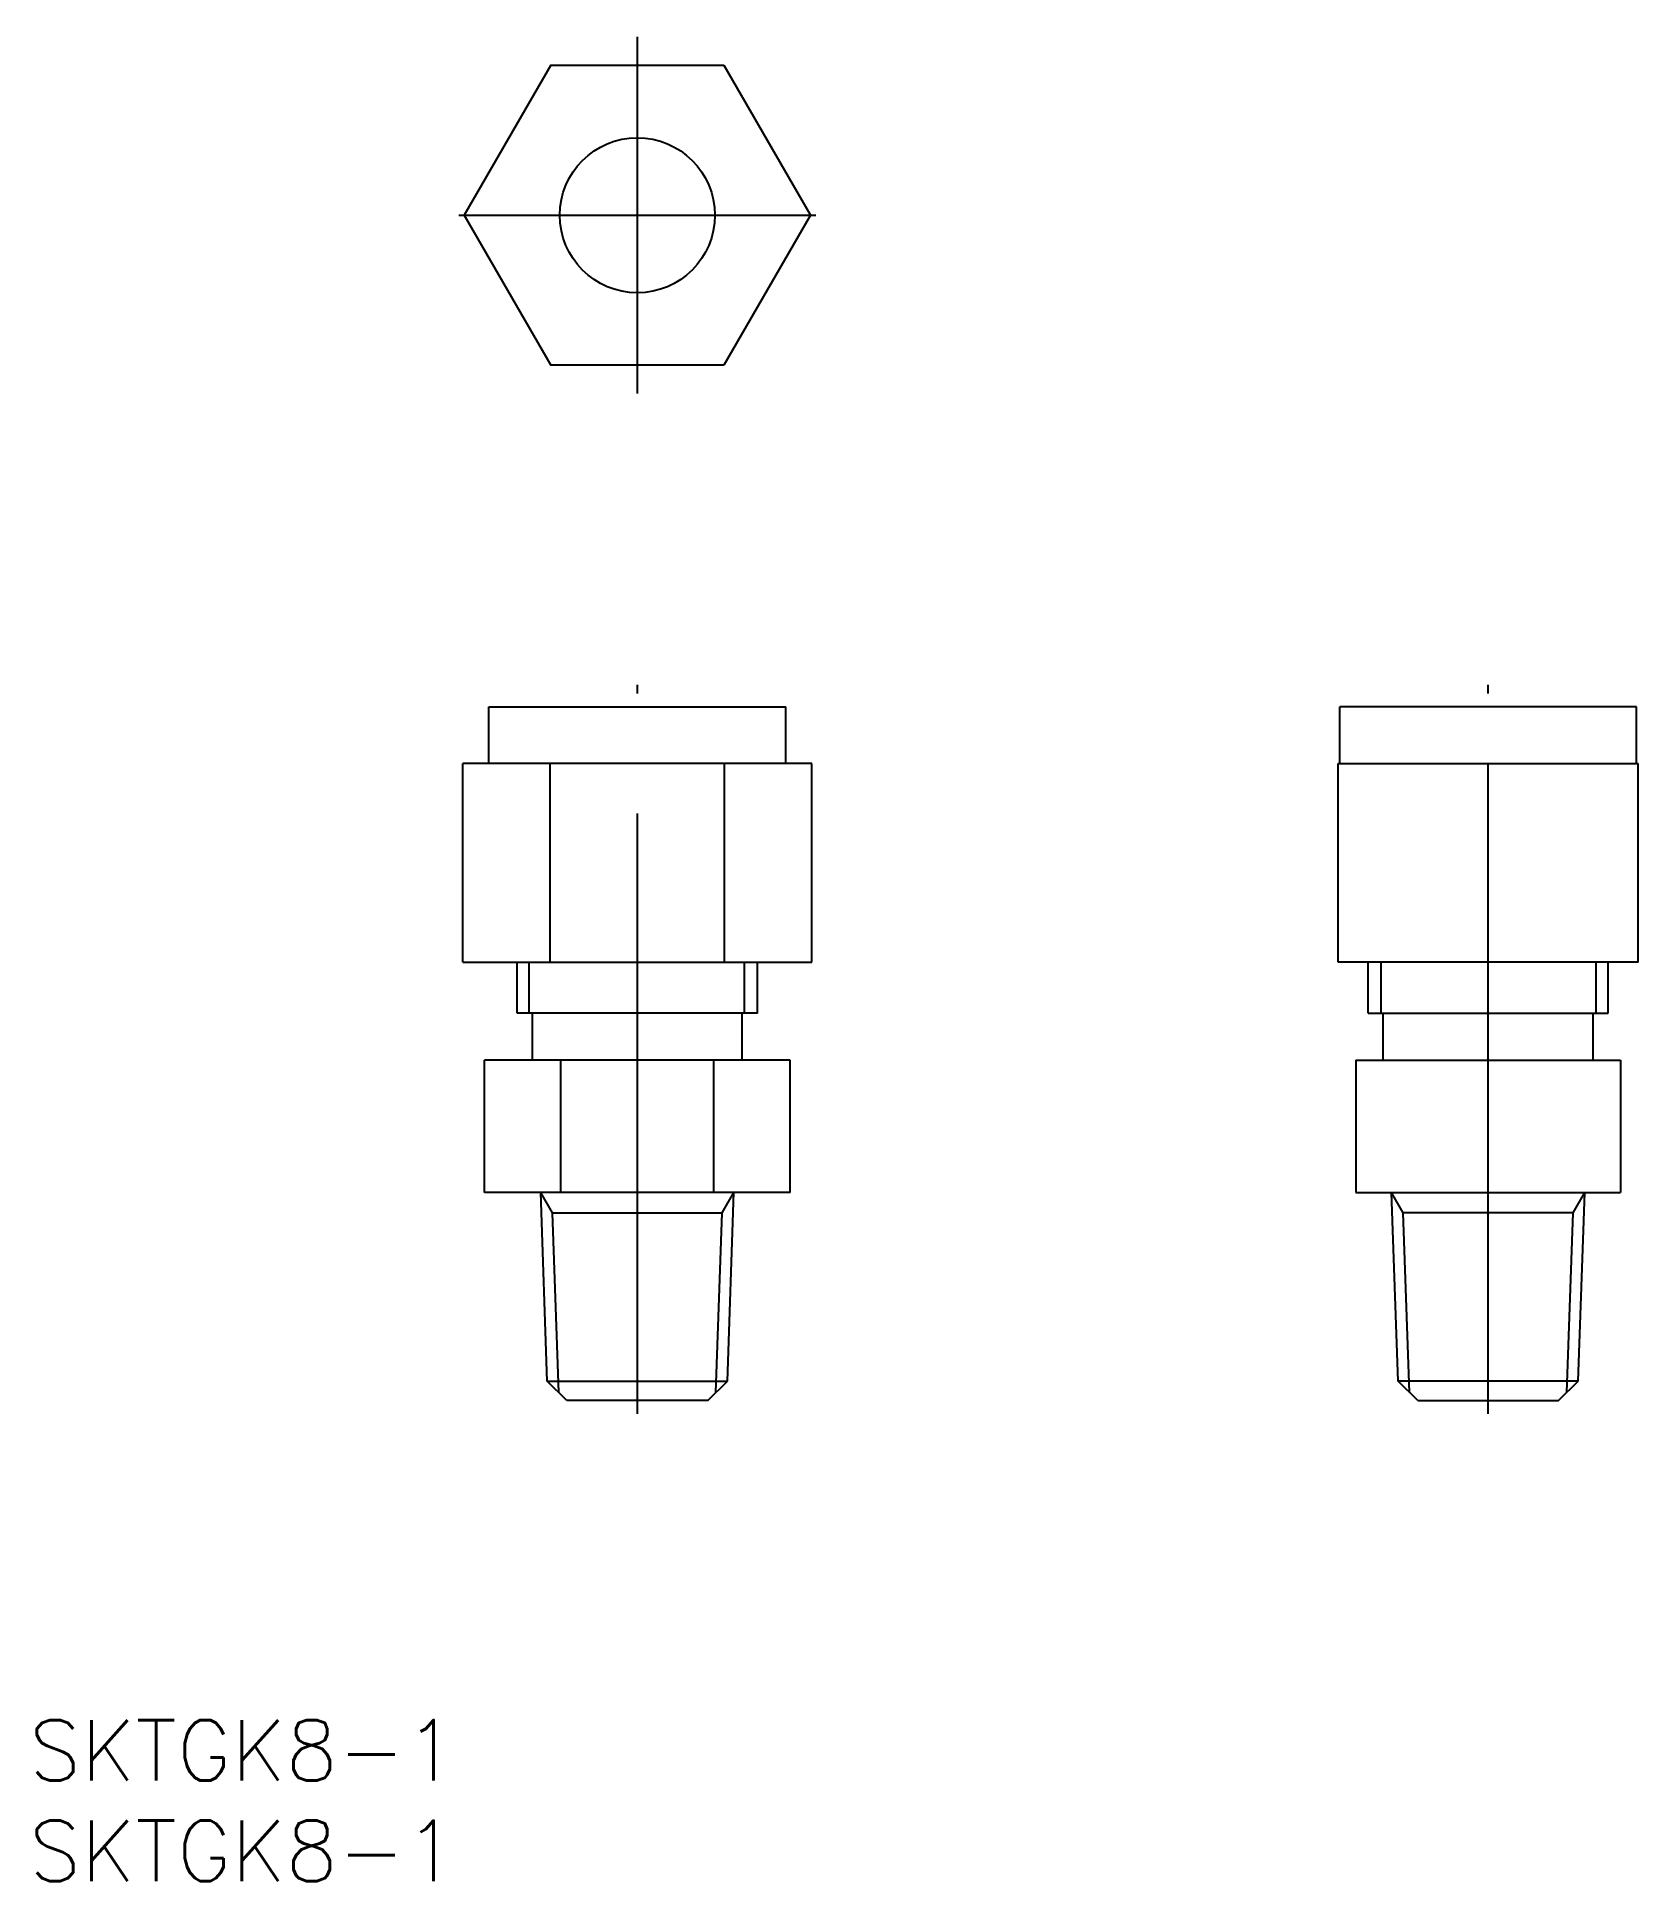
# Model space of a CAD drawing. Extents: x -31.8 to 52.9, y -29.4 to 68.2.
import ezdxf

# ---------------------------------------------------------------- set-up
doc = ezdxf.new("R2010")
doc.units = 0
doc.linetypes.add('CENTER', pattern=[50.8, 31.75, -6.35, 6.35, -6.35])
doc.layers.get('0').update_dxf_attribs({"linetype": 'CONTINUOUS'})
doc.layers.add('CENTER', color=1, linetype='CENTER')
doc.styles.get("Standard").update_dxf_attribs({"font": 'txt.shx', "bigfont": '@extfont2.shx'})

msp = doc.modelspace()

# ---------------------------------------------------------------- linework, layer by layer
at = {"color": 7, "linetype": 'CONTINUOUS'}
for p, q in [((-4.581274, 66.664791), (-9.162549, 58.729791)), ((-4.581274, 66.664791), (4.581274, 66.664791)), ((4.581274, 66.664791), (9.162549, 58.729791)), ((-9.162549, 58.729791), (-4.581274, 50.794791)), ((9.162549, 58.729791), (4.581274, 50.794791)), ((4.581274, 50.794791), (-4.581274, 50.794791)), ((-7.849998, 29.72979), (-7.849998, 32.729791)), ((-7.849998, 32.729791), (7.85, 32.729791)), ((7.85, 29.72979), (7.85, 32.729791)), ((37.15, 29.729791), (37.15, 32.729791)), ((52.849998, 32.729791), (37.15, 32.729791)), ((52.849998, 29.729791), (52.849998, 32.729791)), ((9.237604, 29.72979), (-9.237604, 29.72979)), ((-9.237604, 19.22979), (-9.237604, 29.72979)), ((-4.618802, 19.22979), (-4.618802, 29.72979)), ((4.618802, 19.22979), (4.618802, 29.72979)), ((9.237604, 19.22979), (9.237604, 29.72979)), ((37.065, 19.229791), (37.065, 29.729791)), ((37.065, 29.729791), (52.935, 29.729791)), ((45, 19.229791), (45, 29.729791)), ((52.935, 19.229791), (52.935, 29.729791)), ((-9.237604, 19.22979), (9.237604, 19.22979)), ((-6.35, 16.530001), (-6.35, 19.22979)), ((6.35, 16.530001), (6.35, 19.22979)), ((52.935, 19.229791), (37.065, 19.229791)), ((38.65, 16.530001), (38.65, 19.22979)), ((51.35, 16.530001), (51.35, 19.22979)), ((6.35, 16.530001), (-6.35, 16.530001)), ((-5.549999, 14.030001), (-5.549999, 16.530001)), ((5.55, 14.030001), (5.55, 16.530001)), ((38.65, 16.530001), (51.35, 16.530001)), ((39.45, 14.030001), (39.45, 16.530001)), ((50.549999, 14.030001), (50.549999, 16.530001)), ((-8.082905, 7.030001), (-8.082905, 14.030001)), ((8.082904, 14.030001), (-8.082905, 14.030001)), ((-4.041452, 7.030001), (-4.041452, 14.030001)), ((4.041452, 7.030001), (4.041452, 14.030001)), ((8.082904, 7.030001), (8.082904, 14.030001)), ((38, 14.030001), (38, 7.030001)), ((38, 14.030001), (52, 14.030001)), ((45, 7.030001), (45, 14.030001)), ((52, 14.030001), (52, 7.030001)), ((8.082904, 7.030001), (-8.082905, 7.030001)), ((-4.491089, 5.958894), (-5.109493, 7.030001)), ((-4.761548, -2.933815), (-5.109492, 7.03)), ((4.491089, 5.958894), (5.109493, 7.03)), ((4.761549, -2.933814), (5.109493, 7.030001)), ((38, 7.030001), (52.000001, 7.030001)), ((40.238451, -2.933814), (39.890507, 7.030001)), ((40.508911, 5.958894), (39.890507, 7.03)), ((49.491089, 5.958894), (50.109493, 7.030001)), ((49.761548, -2.933815), (50.109492, 7.03)), ((-3.725365, -3.969999), (-4.761549, -2.933815)), ((3.725365, -3.969999), (4.761549, -2.933815)), ((41.274635, -3.969999), (40.238451, -2.933815)), ((48.725365, -3.969999), (49.761549, -2.933815)), ((3.725364, -3.97), (-3.725364, -3.97)), ((41.274636, -3.97), (48.725364, -3.97))]:
    msp.add_line(p, q, dxfattribs=at)
at = {"color": 3, "linetype": 'CONTINUOUS'}
for p, q in [((-5.715, 16.530001), (-5.715, 19.22979)), ((5.663, 16.530001), (5.663, 19.22979)), ((39.337, 16.530001), (39.337, 19.22979)), ((50.715, 16.530001), (50.715, 19.22979)), ((-4.491089, 5.958894), (4.491089, 5.958894)), ((-4.159526, -3.535837), (-4.491089, 5.958893)), ((4.159526, -3.535837), (4.491089, 5.958894)), ((49.491089, 5.958894), (40.508911, 5.958894)), ((40.840474, -3.535837), (40.508911, 5.958894)), ((49.159526, -3.535837), (49.491089, 5.958893)), ((-4.761548, -2.933816), (4.761549, -2.933816)), ((49.761548, -2.933816), (40.238451, -2.933816))]:
    msp.add_line(p, q, dxfattribs=at)
at = {"color": 7, "linetype": 'CONTINUOUS'}
msp.add_circle((0, 58.729791), 4.099998, dxfattribs=at)
at = {"layer": 'CENTER', "color": 1, "linetype": 'CENTER'}
for p, q in [((0, 49.294791), (0, 68.164791)), ((-9.435, 58.729791), (9.435, 58.729791)), ((0, -4.662875), (0, 33.889692)), ((45, -4.662875), (45, 33.889692))]:
    msp.add_line(p, q, dxfattribs=at)

# ---------------------------------------------------------------- texts
at = {"color": 7, "linetype": 'CONTINUOUS'}
for p in [(-32.172161, -24.066864), (-32.172161, -29.386341)]:
    msp.add_text('SKTGK8-1', height=3.2, dxfattribs=at).set_placement(p)

doc.saveas('drawing.dxf')
